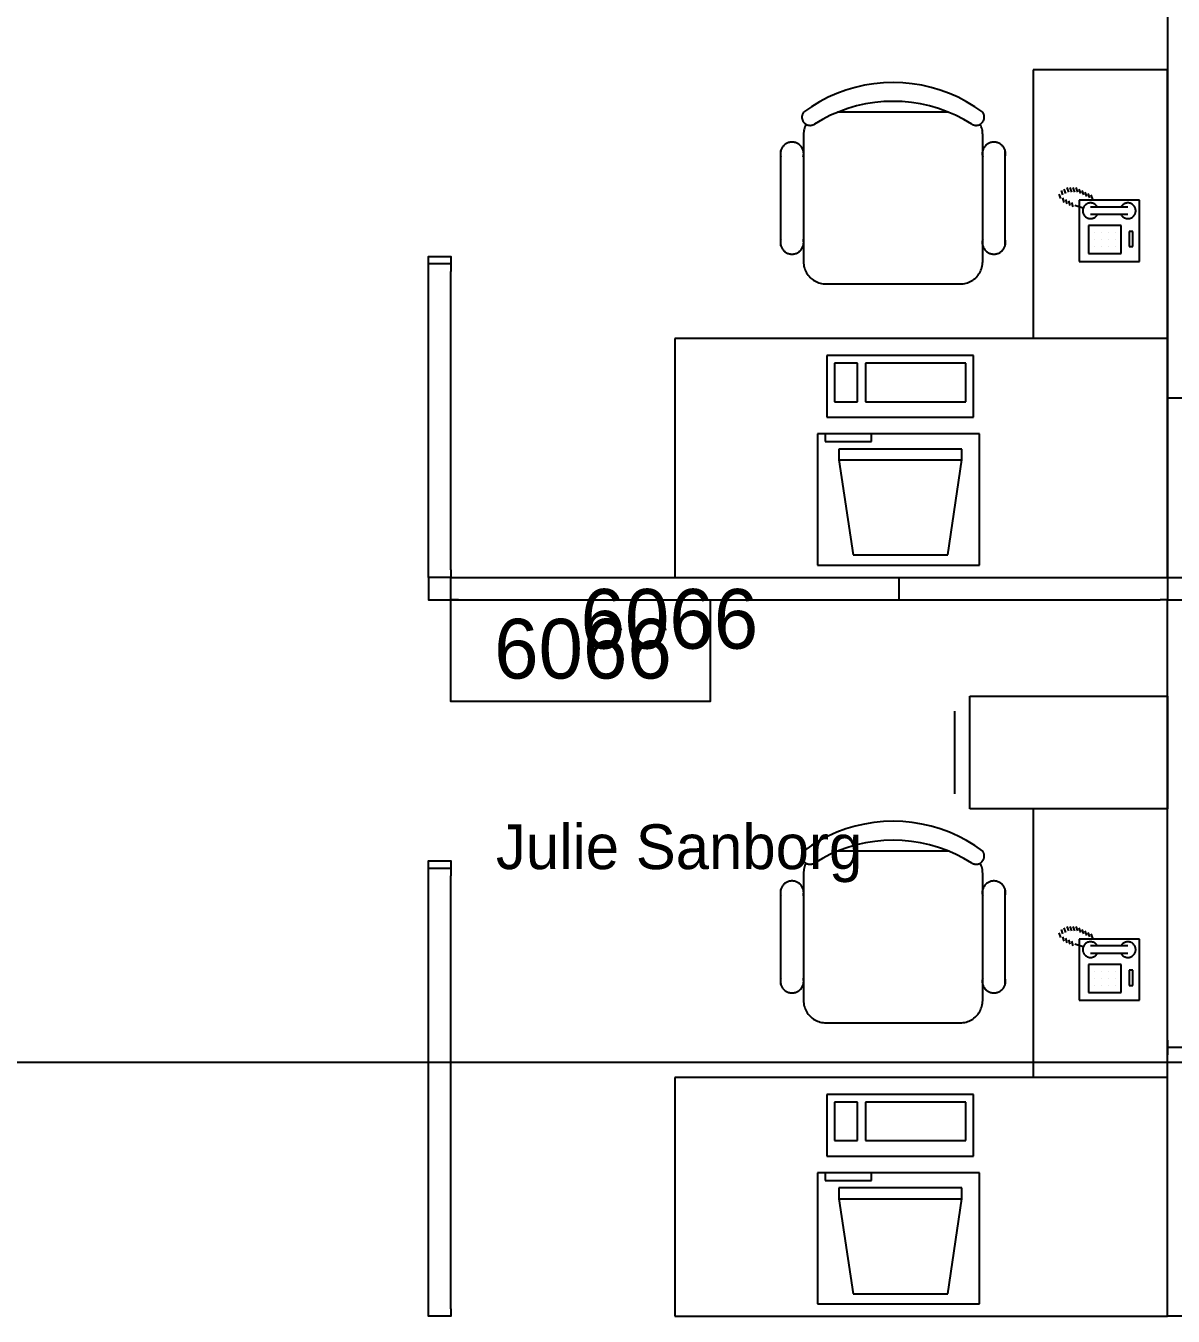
# Model space of a CAD drawing. Header units: millimetres. Extents: x 18694 to 89916, y 18694 to 89916.
# Drawn here: x 50039 to 53943, y 80061 to 84452 of the extents above; entities that cross this region are included whole.
import ezdxf

# ---------------------------------------------------------------- set-up
doc = ezdxf.new("R2010")
doc.units = ezdxf.units.MM
doc.layers.get('0').update_dxf_attribs({"linetype": 'CONTINUOUS'})
for name, color, linetype in [('EMPLOYEE', 7, 'CONTINUOUS'), ('GRIDLN', 7, 'CONTINUOUS'), ('PANELS_201', 7, 'CONTINUOUS'), ('RMNUM', 7, 'CONTINUOUS')]:
    doc.layers.add(name, color=color, linetype=linetype)

msp = doc.modelspace()

# ---------------------------------------------------------------- linework, layer by layer
for p, q in [((53924.2, 84302.566453), (53467, 84302.566453)), ((53467, 84302.566453), (53467, 83388.166453)), ((53924.2, 82575.366453), (53924.2, 84302.566453)), ((53179.315014, 84158.147148), (52801.357186, 84158.147148)), ((52685.5361, 84081.947148), (52685.5361, 83650.147148)), ((53295.1361, 83650.147148), (53295.1361, 84081.947148)), ((52608.269663, 83704.122148), (52608.269663, 84027.972148)), ((53371.3361, 83704.122148), (53371.3361, 84027.972148)), ((53567.80161, 83876.659457), (53562.72161, 83891.899457)), ((53577.96161, 83881.739457), (53572.88161, 83896.979457)), ((53588.12161, 83886.819457), (53583.04161, 83902.059457)), ((53598.28161, 83886.819457), (53593.20161, 83902.059457)), ((53608.44161, 83886.819457), (53603.36161, 83902.059457)), ((53618.60161, 83886.819457), (53613.52161, 83902.059457)), ((53628.76161, 83881.739457), (53623.68161, 83896.979457)), ((53638.92161, 83876.659457), (53633.84161, 83891.899457)), ((53649.08161, 83871.579457), (53644.00161, 83886.819457)), ((53659.24161, 83866.499457), (53654.16161, 83881.739457)), ((53560.567564, 83864.705141), (53555.487564, 83879.945141)), ((53572.88161, 83851.259457), (53567.80161, 83866.499457)), ((53583.04161, 83846.179457), (53577.96161, 83861.419457)), ((53593.20161, 83841.099457), (53588.12161, 83856.339457)), ((53603.36161, 83836.019457), (53598.28161, 83851.259457)), ((53637.343726, 83831.934185), (53608.44161, 83841.099457)), ((53623.092121, 83858.949419), (53623.092121, 83650.535247)), ((53828.935579, 83858.949419), (53623.092121, 83858.949419)), ((53669.40161, 83861.419457), (53664.32161, 83876.659457)), ((53828.935579, 83650.535247), (53828.935579, 83858.949419)), ((53789.194706, 83835.632541), (53662.194706, 83835.632541)), ((53789.194706, 83810.232541), (53662.194706, 83810.232541)), ((53654.933344, 83772.713451), (53654.933344, 83677.463451)), ((53766.058344, 83772.713451), (53654.933344, 83772.713451)), ((53766.058344, 83677.463451), (53766.058344, 83772.713451)), ((53793.839594, 83752.869701), (53793.839594, 83701.275951)), ((53805.745844, 83752.869701), (53793.839594, 83752.869701)), ((53805.745844, 83701.275951), (53805.745844, 83752.869701)), ((53674.777094, 83748.900951), (53674.777094, 83748.900951)), ((53674.777094, 83725.088451), (53674.777094, 83725.088451)), ((53698.589594, 83748.900951), (53698.589594, 83748.900951)), ((53698.589594, 83725.088451), (53698.589594, 83725.088451)), ((53722.402094, 83748.900951), (53722.402094, 83748.900951)), ((53722.402094, 83725.088451), (53722.402094, 83725.088451)), ((53746.214594, 83748.900951), (53746.214594, 83748.900951)), ((53746.214594, 83725.088451), (53746.214594, 83725.088451)), ((53654.933344, 83677.463451), (53766.058344, 83677.463451)), ((53674.777094, 83701.275951), (53674.777094, 83701.275951)), ((53698.589594, 83701.275951), (53698.589594, 83701.275951)), ((53722.402094, 83701.275951), (53722.402094, 83701.275951)), ((53746.214594, 83701.275951), (53746.214594, 83701.275951)), ((53793.839594, 83701.275951), (53805.745844, 83701.275951)), ((53623.092121, 83650.535247), (53828.935579, 83650.535247)), ((52761.7361, 83573.947148), (53218.9361, 83573.947148)), ((53924.2, 83388.166453), (52247.8, 83388.166453)), ((52247.8, 83388.166453), (52247.8, 82575.366453)), ((53263.536237, 83330.436858), (52764.602083, 83330.436858)), ((52764.602083, 83330.436858), (52764.602083, 83120.359319)), ((53263.536237, 83120.359319), (53263.536237, 83330.436858)), ((52869.640852, 83304.177165), (52790.861775, 83304.177165)), ((52790.861775, 83304.177165), (52790.861775, 83172.878704)), ((52869.640852, 83172.878704), (52869.640852, 83304.177165)), ((53237.276544, 83304.177165), (52895.900544, 83304.177165)), ((52895.900544, 83304.177165), (52895.900544, 83172.878704)), ((53237.276544, 83172.878704), (53237.276544, 83304.177165)), ((52790.861775, 83172.878704), (52869.640852, 83172.878704)), ((52895.900544, 83172.878704), (53237.276544, 83172.878704)), ((52764.602083, 83120.359319), (53263.536237, 83120.359319)), ((53284.051621, 83063.736858), (52732.598083, 83063.736858)), ((52732.598083, 83063.736858), (52732.598083, 82617.322088)), ((52758.857775, 83063.736858), (52758.857775, 83037.477165)), ((52916.415929, 83037.477165), (52916.415929, 83063.736858)), ((53284.051621, 82617.322088), (53284.051621, 83063.736858)), ((52758.857775, 83037.477165), (52916.415929, 83037.477165)), ((52805.124852, 83011.967567), (52805.124852, 82974.836858)), ((53224.224852, 83011.967567), (52805.124852, 83011.967567)), ((53224.224852, 82974.836858), (53224.224852, 83011.967567)), ((52805.124852, 82974.836858), (53224.224852, 82974.836858)), ((52805.124852, 82974.836858), (52853.900314, 82651.467687)), ((53176.857345, 82651.467687), (53224.224852, 82974.836858)), ((52732.598083, 82617.322088), (53284.051621, 82617.322088)), ((52853.900314, 82651.467687), (53176.857345, 82651.467687)), ((52247.8, 82575.366453), (53924.2, 82575.366453)), ((53251.1, 82170.553953), (53924.2, 82170.553953)), ((53251.1, 81787.966453), (53251.1, 82170.553953)), ((53924.2, 82170.553953), (53924.2, 81787.966453)), ((53200.3, 81838.766453), (53200.3, 82119.753953)), ((53924.2, 81787.966453), (53251.1, 81787.966453)), ((53924.2, 81787.966453), (53467, 81787.966453)), ((53467, 81787.966453), (53467, 80873.566453)), ((53924.2, 80060.766453), (53924.2, 81787.966453)), ((53179.315014, 81643.547148), (52801.357186, 81643.547148)), ((52685.5361, 81567.347148), (52685.5361, 81135.547148)), ((53295.1361, 81135.547148), (53295.1361, 81567.347148)), ((52608.269663, 81189.522148), (52608.269663, 81513.372148)), ((53371.3361, 81189.522148), (53371.3361, 81513.372148)), ((53577.96161, 81367.139457), (53572.88161, 81382.379457)), ((53588.12161, 81372.219457), (53583.04161, 81387.459457)), ((53598.28161, 81372.219457), (53593.20161, 81387.459457)), ((53608.44161, 81372.219457), (53603.36161, 81387.459457)), ((53618.60161, 81372.219457), (53613.52161, 81387.459457)), ((53628.76161, 81367.139457), (53623.68161, 81382.379457)), ((53560.567564, 81350.105141), (53555.487564, 81365.345141)), ((53567.80161, 81362.059457), (53562.72161, 81377.299457)), ((53572.88161, 81336.659457), (53567.80161, 81351.899457)), ((53583.04161, 81331.579457), (53577.96161, 81346.819457)), ((53593.20161, 81326.499457), (53588.12161, 81341.739457)), ((53603.36161, 81321.419457), (53598.28161, 81336.659457)), ((53623.092121, 81344.349419), (53623.092121, 81135.935247)), ((53828.935579, 81344.349419), (53623.092121, 81344.349419)), ((53638.92161, 81362.059457), (53633.84161, 81377.299457)), ((53649.08161, 81356.979457), (53644.00161, 81372.219457)), ((53659.24161, 81351.899457), (53654.16161, 81367.139457)), ((53669.40161, 81346.819457), (53664.32161, 81362.059457)), ((53828.935579, 81135.935247), (53828.935579, 81344.349419)), ((53637.343726, 81317.334185), (53608.44161, 81326.499457)), ((53789.194706, 81321.032541), (53662.194706, 81321.032541)), ((53789.194706, 81295.632541), (53662.194706, 81295.632541)), ((53654.933344, 81258.113451), (53654.933344, 81162.863451)), ((53766.058344, 81258.113451), (53654.933344, 81258.113451)), ((53766.058344, 81162.863451), (53766.058344, 81258.113451)), ((53674.777094, 81234.300951), (53674.777094, 81234.300951)), ((53674.777094, 81210.488451), (53674.777094, 81210.488451)), ((53698.589594, 81234.300951), (53698.589594, 81234.300951)), ((53698.589594, 81210.488451), (53698.589594, 81210.488451)), ((53722.402094, 81234.300951), (53722.402094, 81234.300951)), ((53722.402094, 81210.488451), (53722.402094, 81210.488451)), ((53746.214594, 81234.300951), (53746.214594, 81234.300951)), ((53746.214594, 81210.488451), (53746.214594, 81210.488451)), ((53793.839594, 81238.269701), (53793.839594, 81186.675951)), ((53805.745844, 81238.269701), (53793.839594, 81238.269701)), ((53805.745844, 81186.675951), (53805.745844, 81238.269701)), ((53654.933344, 81162.863451), (53766.058344, 81162.863451)), ((53674.777094, 81186.675951), (53674.777094, 81186.675951)), ((53698.589594, 81186.675951), (53698.589594, 81186.675951)), ((53722.402094, 81186.675951), (53722.402094, 81186.675951)), ((53746.214594, 81186.675951), (53746.214594, 81186.675951)), ((53793.839594, 81186.675951), (53805.745844, 81186.675951)), ((53623.092121, 81135.935247), (53828.935579, 81135.935247)), ((52761.7361, 81059.347148), (53218.9361, 81059.347148)), ((53924.2, 80873.566453), (52247.8, 80873.566453)), ((52247.8, 80873.566453), (52247.8, 80060.766453)), ((53263.536237, 80815.836858), (52764.602083, 80815.836858)), ((52764.602083, 80815.836858), (52764.602083, 80605.759319)), ((53263.536237, 80605.759319), (53263.536237, 80815.836858)), ((52869.640852, 80789.577165), (52790.861775, 80789.577165)), ((52790.861775, 80789.577165), (52790.861775, 80658.278704)), ((52869.640852, 80658.278704), (52869.640852, 80789.577165)), ((53237.276544, 80789.577165), (52895.900544, 80789.577165)), ((52895.900544, 80789.577165), (52895.900544, 80658.278704)), ((53237.276544, 80658.278704), (53237.276544, 80789.577165)), ((52790.861775, 80658.278704), (52869.640852, 80658.278704)), ((52895.900544, 80658.278704), (53237.276544, 80658.278704)), ((52764.602083, 80605.759319), (53263.536237, 80605.759319)), ((53284.051621, 80549.136858), (52732.598083, 80549.136858)), ((52732.598083, 80549.136858), (52732.598083, 80102.722088)), ((52758.857775, 80549.136858), (52758.857775, 80522.877165)), ((52916.415929, 80522.877165), (52916.415929, 80549.136858)), ((53284.051621, 80102.722088), (53284.051621, 80549.136858)), ((52758.857775, 80522.877165), (52916.415929, 80522.877165)), ((52805.124852, 80497.367567), (52805.124852, 80460.236858)), ((53224.224852, 80497.367567), (52805.124852, 80497.367567)), ((52805.124852, 80460.236858), (53224.224852, 80460.236858)), ((52805.124852, 80460.236858), (52853.900314, 80136.867687)), ((53176.857345, 80136.867687), (53224.224852, 80460.236858)), ((53224.224852, 80460.236858), (53224.224852, 80497.367567)), ((52853.900314, 80136.867687), (53176.857345, 80136.867687)), ((52247.8, 80060.766453), (53924.2, 80060.766453)), ((52732.598083, 80102.722088), (53284.051621, 80102.722088))]:
    msp.add_line(p, q)
for points in [[(53295.1361, 84158.147148), (53268.371399, 84176.90638), (53240.455769, 84193.905662), (53211.504766, 84209.074625), (53181.638234, 84222.350478), (53150.979805, 84233.678264), (53119.65639, 84243.011092), (53087.797653, 84250.31033), (53055.535473, 84255.545761), (53023.0034, 84258.695713), (52990.3361, 84259.747148), (52957.6688, 84258.695713), (52925.136727, 84255.545761), (52892.874547, 84250.31033), (52861.01581, 84243.011092), (52829.692395, 84233.678264), (52799.033966, 84222.350478), (52769.167434, 84209.074625), (52740.216431, 84193.905662), (52712.300801, 84176.90638), (52685.5361, 84158.147148)], [(53257.817347, 84117.555378), (53230.828586, 84133.531051), (53202.889289, 84147.779247), (53174.109887, 84160.243651), (53144.604128, 84170.874999), (53114.488632, 84179.63127), (53083.88243, 84186.477855), (53052.90649, 84191.387695), (53021.683244, 84194.341383), (52990.3361, 84195.327244), (52958.988956, 84194.341383), (52927.76571, 84191.387695), (52896.78977, 84186.477855), (52866.183568, 84179.63127), (52836.068072, 84170.874999), (52806.562313, 84160.243651), (52777.782911, 84147.779247), (52749.843614, 84133.531051), (52722.854853, 84117.555378)], [(52685.5361, 84158.147148), (52684.510865, 84156.674472), (52683.582564, 84155.138848), (52682.755049, 84153.546648), (52682.031751, 84151.904478), (52681.415672, 84150.21915), (52680.909369, 84148.497656), (52680.51494, 84146.74714), (52680.234024, 84144.974862), (52680.067785, 84143.188175), (52680.016913, 84141.394494), (52680.081619, 84139.601257), (52680.261635, 84137.815907), (52680.556213, 84136.045848), (52680.964132, 84134.298426), (52681.483699, 84132.580889), (52682.112759, 84130.900363), (52682.848702, 84129.263821), (52683.688475, 84127.678052), (52684.628593, 84126.149634), (52685.665157, 84124.684909), (52686.793865, 84123.289954), (52688.010036, 84121.970556), (52689.308623, 84120.732188), (52690.68424, 84119.579989), (52692.131178, 84118.518739), (52693.643435, 84117.55284), (52695.214738, 84116.6863), (52696.838566, 84115.922714), (52698.508184, 84115.265249), (52700.216664, 84114.716634), (52701.956919, 84114.279145), (52703.721728, 84113.954596), (52705.50377, 84113.744334), (52707.295651, 84113.649231), (52709.089938, 84113.669683), (52710.879186, 84113.805603), (52712.655972, 84114.056428), (52714.412925, 84114.421118), (52716.142756, 84114.89816), (52717.838288, 84115.485573), (52719.492486, 84116.180923), (52721.098488, 84116.981322), (52722.649631, 84117.883452)], [(53258.022569, 84117.883452), (53259.573712, 84116.981322), (53261.179714, 84116.180923), (53262.833913, 84115.485573), (53264.529444, 84114.89816), (53266.259275, 84114.421118), (53268.016228, 84114.056428), (53269.793014, 84113.805603), (53271.582262, 84113.669683), (53273.376549, 84113.649231), (53275.16843, 84113.744334), (53276.950472, 84113.954596), (53278.715281, 84114.279145), (53280.455536, 84114.716634), (53282.164016, 84115.265249), (53283.833634, 84115.922714), (53285.457462, 84116.6863), (53287.028765, 84117.55284), (53288.541022, 84118.518739), (53289.98796, 84119.579989), (53291.363577, 84120.732188), (53292.662164, 84121.970556), (53293.878335, 84123.289954), (53295.007043, 84124.684909), (53296.043607, 84126.149634), (53296.983725, 84127.678052), (53297.823498, 84129.263821), (53298.559441, 84130.900363), (53299.188501, 84132.580889), (53299.708068, 84134.298426), (53300.115987, 84136.045848), (53300.410565, 84137.815907), (53300.590581, 84139.601257), (53300.655287, 84141.394494), (53300.604415, 84143.188175), (53300.438176, 84144.974862), (53300.15726, 84146.74714), (53299.762831, 84148.497656), (53299.256528, 84150.21915), (53298.640449, 84151.904478), (53297.917151, 84153.546648), (53297.089636, 84155.138848), (53296.161335, 84156.674472), (53295.1361, 84158.147148)], [(52694.197803, 84117.231967), (52692.197909, 84113.106096), (52690.449781, 84108.867413), (52688.959746, 84104.531265), (52687.733201, 84100.11335), (52686.774585, 84095.629664), (52686.087369, 84091.09644), (52685.674042, 84086.53009), (52685.5361, 84081.947148)], [(53295.1361, 84081.947148), (53294.998158, 84086.53009), (53294.584831, 84091.09644), (53293.897615, 84095.629664), (53292.938999, 84100.11335), (53291.712454, 84104.531265), (53290.222419, 84108.867413), (53288.474291, 84113.106096), (53286.474397, 84117.231967)], [(52684.469663, 84005.747148), (52685.111641, 84008.248213), (52685.589622, 84010.785731), (52685.901583, 84013.34896), (52686.046204, 84015.92705), (52686.022872, 84018.509087), (52685.831686, 84021.084142), (52685.473456, 84023.641315), (52684.949698, 84026.169781), (52684.262628, 84028.658836), (52683.415156, 84031.097945), (52682.410868, 84033.476783), (52681.254017, 84035.78528), (52679.949498, 84038.013663), (52678.502834, 84040.1525), (52676.920149, 84042.192738), (52675.208143, 84044.12574), (52673.374061, 84045.943323), (52671.425669, 84047.637793), (52669.371214, 84049.201978), (52667.219392, 84050.629257), (52664.979312, 84051.913587), (52662.660457, 84053.049532), (52660.272642, 84054.032284), (52657.825975, 84054.857682), (52655.330812, 84055.522233), (52652.797717, 84056.023123), (52650.237412, 84056.358233), (52647.660734, 84056.526143), (52645.078591, 84056.526143), (52642.501914, 84056.358233), (52639.941608, 84056.023123), (52637.408513, 84055.522233), (52634.913351, 84054.857682), (52632.466684, 84054.032284), (52630.078869, 84053.049532), (52627.760014, 84051.913587), (52625.519934, 84050.629257), (52623.368112, 84049.201978), (52621.313656, 84047.637793), (52619.365264, 84045.943323), (52617.531183, 84044.12574), (52615.819176, 84042.192738), (52614.236491, 84040.1525), (52612.789828, 84038.013663), (52611.485309, 84035.78528), (52610.328457, 84033.476783), (52609.32417, 84031.097945), (52608.476698, 84028.658836), (52607.789628, 84026.169781), (52607.265869, 84023.641315), (52606.907639, 84021.084142), (52606.716453, 84018.509087), (52606.693122, 84015.92705), (52606.837742, 84013.34896), (52607.149704, 84010.785731), (52607.627685, 84008.248213), (52608.269663, 84005.747148)], [(53371.3361, 84005.747148), (53371.978078, 84008.248213), (53372.456059, 84010.785731), (53372.76802, 84013.34896), (53372.912641, 84015.92705), (53372.889309, 84018.509087), (53372.698124, 84021.084142), (53372.339893, 84023.641315), (53371.816135, 84026.169781), (53371.129065, 84028.658836), (53370.281593, 84031.097945), (53369.277305, 84033.476783), (53368.120454, 84035.78528), (53366.815935, 84038.013663), (53365.369271, 84040.1525), (53363.786586, 84042.192738), (53362.07458, 84044.12574), (53360.240499, 84045.943323), (53358.292106, 84047.637793), (53356.237651, 84049.201978), (53354.085829, 84050.629257), (53351.845749, 84051.913587), (53349.526894, 84053.049532), (53347.139079, 84054.032284), (53344.692412, 84054.857682), (53342.19725, 84055.522233), (53339.664155, 84056.023123), (53337.103849, 84056.358233), (53334.527171, 84056.526143), (53331.945029, 84056.526143), (53329.368351, 84056.358233), (53326.808046, 84056.023123), (53324.27495, 84055.522233), (53321.779788, 84054.857682), (53319.333121, 84054.032284), (53316.945306, 84053.049532), (53314.626451, 84051.913587), (53312.386371, 84050.629257), (53310.234549, 84049.201978), (53308.180094, 84047.637793), (53306.231701, 84045.943323), (53304.39762, 84044.12574), (53302.685614, 84042.192738), (53301.102929, 84040.1525), (53299.656265, 84038.013663), (53298.351746, 84035.78528), (53297.194895, 84033.476783), (53296.190607, 84031.097945), (53295.343135, 84028.658836), (53294.656065, 84026.169781), (53294.132307, 84023.641315), (53293.774076, 84021.084142), (53293.582891, 84018.509087), (53293.559559, 84015.92705), (53293.70418, 84013.34896), (53294.016141, 84010.785731), (53294.494122, 84008.248213), (53295.1361, 84005.747148)], [(53685.593508, 83835.632541), (53684.715032, 83837.132148), (53683.740586, 83838.571243), (53682.674321, 83839.943693), (53681.520782, 83841.24365), (53680.284885, 83842.465574), (53678.971896, 83843.604257), (53677.58741, 83844.654847), (53676.137328, 83845.612868), (53674.62783, 83846.474235), (53673.065347, 83847.23528), (53671.456539, 83847.892757), (53669.808262, 83848.443866), (53668.127539, 83848.886258), (53666.421533, 83849.218048), (53664.697515, 83849.437822), (53662.96283, 83849.544642), (53661.224873, 83849.538055), (53659.491048, 83849.418088), (53657.768745, 83849.185252), (53656.065304, 83848.84054), (53654.387983, 83848.38542), (53652.74393, 83847.821832), (53651.140152, 83847.152178), (53649.583483, 83846.379311), (53648.080558, 83845.506526), (53646.63778, 83844.537541), (53645.261298, 83843.476486), (53643.956978, 83842.327882), (53642.730379, 83841.096625), (53641.586727, 83839.787961), (53640.530897, 83838.407468), (53639.567388, 83836.961027), (53638.700305, 83835.454804), (53637.933344, 83833.895218), (53637.269773, 83832.288913), (53636.712421, 83830.642736), (53636.263662, 83828.963702), (53635.925408, 83827.258966), (53635.699102, 83825.535793), (53635.585707, 83823.801526), (53635.585707, 83822.063556), (53635.699102, 83820.329289), (53635.925408, 83818.606116), (53636.263662, 83816.90138), (53636.712421, 83815.222346), (53637.269773, 83813.576169), (53637.933344, 83811.969865), (53638.700305, 83810.410278), (53639.567388, 83808.904055), (53640.530897, 83807.457615), (53641.586727, 83806.077121), (53642.730379, 83804.768458), (53643.956978, 83803.5372), (53645.261298, 83802.388597), (53646.63778, 83801.327542), (53648.080558, 83800.358557), (53649.583483, 83799.485771), (53651.140152, 83798.712905), (53652.74393, 83798.043251), (53654.387983, 83797.479663), (53656.065304, 83797.024543), (53657.768745, 83796.67983), (53659.491048, 83796.446995), (53661.224873, 83796.327027), (53662.96283, 83796.32044), (53664.697515, 83796.427261), (53666.421533, 83796.647034), (53668.127539, 83796.978824), (53669.808262, 83797.421216), (53671.456539, 83797.972325), (53673.065347, 83798.629803), (53674.62783, 83799.390847), (53676.137328, 83800.252215), (53677.58741, 83801.210235), (53678.971896, 83802.260825), (53680.284885, 83803.399509), (53681.520782, 83804.621432), (53682.674321, 83805.921389), (53683.740586, 83807.293839), (53684.715032, 83808.732934), (53685.593508, 83810.232541)], [(53765.795903, 83810.232541), (53766.674379, 83808.732934), (53767.648825, 83807.293839), (53768.71509, 83805.921389), (53769.868629, 83804.621432), (53771.104527, 83803.399509), (53772.417516, 83802.260825), (53773.802001, 83801.210235), (53775.252083, 83800.252215), (53776.761581, 83799.390847), (53778.324064, 83798.629803), (53779.932872, 83797.972325), (53781.58115, 83797.421216), (53783.261872, 83796.978824), (53784.967878, 83796.647034), (53786.691897, 83796.427261), (53788.426581, 83796.32044), (53790.164538, 83796.327027), (53791.898363, 83796.446995), (53793.620666, 83796.67983), (53795.324108, 83797.024543), (53797.001429, 83797.479663), (53798.645481, 83798.043251), (53800.249259, 83798.712905), (53801.805928, 83799.485771), (53803.308853, 83800.358557), (53804.751631, 83801.327542), (53806.128113, 83802.388597), (53807.432433, 83803.5372), (53808.659032, 83804.768458), (53809.802684, 83806.077121), (53810.858514, 83807.457615), (53811.822024, 83808.904055), (53812.689106, 83810.410278), (53813.456067, 83811.969865), (53814.119638, 83813.576169), (53814.67699, 83815.222346), (53815.12575, 83816.90138), (53815.464003, 83818.606116), (53815.69031, 83820.329289), (53815.803704, 83822.063556), (53815.803704, 83823.801526), (53815.69031, 83825.535793), (53815.464003, 83827.258966), (53815.12575, 83828.963702), (53814.67699, 83830.642736), (53814.119638, 83832.288913), (53813.456067, 83833.895218), (53812.689106, 83835.454804), (53811.822024, 83836.961027), (53810.858514, 83838.407468), (53809.802684, 83839.787961), (53808.659032, 83841.096625), (53807.432433, 83842.327882), (53806.128113, 83843.476486), (53804.751631, 83844.537541), (53803.308853, 83845.506526), (53801.805928, 83846.379311), (53800.249259, 83847.152178), (53798.645481, 83847.821832), (53797.001429, 83848.38542), (53795.324108, 83848.84054), (53793.620666, 83849.185252), (53791.898363, 83849.418088), (53790.164538, 83849.538055), (53788.426581, 83849.544642), (53786.691897, 83849.437822), (53784.967878, 83849.218048), (53783.261872, 83848.886258), (53781.58115, 83848.443866), (53779.932872, 83847.892757), (53778.324064, 83847.23528), (53776.761581, 83846.474235), (53775.252083, 83845.612868), (53773.802001, 83844.654847), (53772.417516, 83843.604257), (53771.104527, 83842.465574), (53769.868629, 83841.24365), (53768.71509, 83839.943693), (53767.648825, 83838.571243), (53766.674379, 83837.132148), (53765.795903, 83835.632541)], [(52608.269663, 83726.347148), (52607.627685, 83723.846083), (52607.149704, 83721.308566), (52606.837742, 83718.745337), (52606.693122, 83716.167247), (52606.716453, 83713.58521), (52606.907639, 83711.010154), (52607.265869, 83708.452982), (52607.789628, 83705.924516), (52608.476698, 83703.43546), (52609.32417, 83700.996351), (52610.328457, 83698.617514), (52611.485309, 83696.309017), (52612.789828, 83694.080634), (52614.236491, 83691.941796), (52615.819176, 83689.901559), (52617.531183, 83687.968557), (52619.365264, 83686.150974), (52621.313656, 83684.456504), (52623.368112, 83682.892318), (52625.519934, 83681.46504), (52627.760014, 83680.18071), (52630.078869, 83679.044765), (52632.466684, 83678.062013), (52634.913351, 83677.236615), (52637.408513, 83676.572064), (52639.941608, 83676.071173), (52642.501914, 83675.736064), (52645.078591, 83675.568154), (52647.660734, 83675.568154), (52650.237412, 83675.736064), (52652.797717, 83676.071173), (52655.330812, 83676.572064), (52657.825975, 83677.236615), (52660.272642, 83678.062013), (52662.660457, 83679.044765), (52664.979312, 83680.18071), (52667.219392, 83681.46504), (52669.371214, 83682.892318), (52671.425669, 83684.456504), (52673.374061, 83686.150974), (52675.208143, 83687.968557), (52676.920149, 83689.901559), (52678.502834, 83691.941796), (52679.949498, 83694.080634), (52681.254017, 83696.309017), (52682.410868, 83698.617514), (52683.415156, 83700.996351), (52684.262628, 83703.43546), (52684.949698, 83705.924516), (52685.473456, 83708.452982), (52685.831686, 83711.010154), (52686.022872, 83713.58521), (52686.046204, 83716.167247), (52685.901583, 83718.745337), (52685.589622, 83721.308566), (52685.111641, 83723.846083), (52684.469663, 83726.347148)], [(53295.1361, 83726.347148), (53294.494122, 83723.846083), (53294.016141, 83721.308566), (53293.70418, 83718.745337), (53293.559559, 83716.167247), (53293.582891, 83713.58521), (53293.774076, 83711.010154), (53294.132307, 83708.452982), (53294.656065, 83705.924516), (53295.343135, 83703.43546), (53296.190607, 83700.996351), (53297.194895, 83698.617514), (53298.351746, 83696.309017), (53299.656265, 83694.080634), (53301.102929, 83691.941796), (53302.685614, 83689.901559), (53304.39762, 83687.968557), (53306.231701, 83686.150974), (53308.180094, 83684.456504), (53310.234549, 83682.892318), (53312.386371, 83681.46504), (53314.626451, 83680.18071), (53316.945306, 83679.044765), (53319.333121, 83678.062013), (53321.779788, 83677.236615), (53324.27495, 83676.572064), (53326.808046, 83676.071173), (53329.368351, 83675.736064), (53331.945029, 83675.568154), (53334.527171, 83675.568154), (53337.103849, 83675.736064), (53339.664155, 83676.071173), (53342.19725, 83676.572064), (53344.692412, 83677.236615), (53347.139079, 83678.062013), (53349.526894, 83679.044765), (53351.845749, 83680.18071), (53354.085829, 83681.46504), (53356.237651, 83682.892318), (53358.292106, 83684.456504), (53360.240499, 83686.150974), (53362.07458, 83687.968557), (53363.786586, 83689.901559), (53365.369271, 83691.941796), (53366.815935, 83694.080634), (53368.120454, 83696.309017), (53369.277305, 83698.617514), (53370.281593, 83700.996351), (53371.129065, 83703.43546), (53371.816135, 83705.924516), (53372.339893, 83708.452982), (53372.698124, 83711.010154), (53372.889309, 83713.58521), (53372.912641, 83716.167247), (53372.76802, 83718.745337), (53372.456059, 83721.308566), (53371.978078, 83723.846083), (53371.3361, 83726.347148)], [(52685.5361, 83650.147148), (52685.69925, 83645.16343), (52686.188002, 83640.201053), (52687.000262, 83635.281266), (52688.132552, 83630.425137), (52689.580024, 83625.653461), (52691.33648, 83620.986671), (52693.394397, 83616.44475), (52695.744964, 83612.047148), (52698.378116, 83607.812697), (52701.282575, 83603.759527), (52704.445907, 83599.904997), (52707.854563, 83596.265612), (52711.493949, 83592.856955), (52715.348479, 83589.693624), (52719.401648, 83586.789164), (52723.6361, 83584.156013), (52728.033702, 83581.805445), (52732.575622, 83579.747528), (52737.242413, 83577.991073), (52742.014089, 83576.5436), (52746.870217, 83575.41131), (52751.790004, 83574.59905), (52756.752382, 83574.110298), (52761.7361, 83573.947148)], [(53218.9361, 83573.947148), (53223.919818, 83574.110298), (53228.882196, 83574.59905), (53233.801983, 83575.41131), (53238.658111, 83576.5436), (53243.429787, 83577.991073), (53248.096578, 83579.747528), (53252.638498, 83581.805445), (53257.0361, 83584.156013), (53261.270552, 83586.789164), (53265.323721, 83589.693624), (53269.178251, 83592.856955), (53272.817637, 83596.265612), (53276.226293, 83599.904997), (53279.389625, 83603.759527), (53282.294084, 83607.812697), (53284.927236, 83612.047148), (53287.277803, 83616.44475), (53289.33572, 83620.986671), (53291.092176, 83625.653461), (53292.539648, 83630.425137), (53293.671938, 83635.281266), (53294.484198, 83640.201053), (53294.97295, 83645.16343), (53295.1361, 83650.147148)], [(53295.1361, 81643.547148), (53268.371399, 81662.30638), (53240.455769, 81679.305662), (53211.504766, 81694.474625), (53181.638234, 81707.750478), (53150.979805, 81719.078264), (53119.65639, 81728.411092), (53087.797653, 81735.71033), (53055.535473, 81740.945761), (53023.0034, 81744.095713), (52990.3361, 81745.147148), (52957.6688, 81744.095713), (52925.136727, 81740.945761), (52892.874547, 81735.71033), (52861.01581, 81728.411092), (52829.692395, 81719.078264), (52799.033966, 81707.750478), (52769.167434, 81694.474625), (52740.216431, 81679.305662), (52712.300801, 81662.30638), (52685.5361, 81643.547148)], [(52685.5361, 81643.547148), (52684.510865, 81642.074472), (52683.582564, 81640.538848), (52682.755049, 81638.946648), (52682.031751, 81637.304478), (52681.415672, 81635.61915), (52680.909369, 81633.897656), (52680.51494, 81632.14714), (52680.234024, 81630.374862), (52680.067785, 81628.588175), (52680.016913, 81626.794494), (52680.081619, 81625.001257), (52680.261635, 81623.215907), (52680.556213, 81621.445848), (52680.964132, 81619.698426), (52681.483699, 81617.980889), (52682.112759, 81616.300363), (52682.848702, 81614.663821), (52683.688475, 81613.078052), (52684.628593, 81611.549634), (52685.665157, 81610.084909), (52686.793865, 81608.689954), (52688.010036, 81607.370556), (52689.308623, 81606.132188), (52690.68424, 81604.979989), (52692.131178, 81603.918739), (52693.643435, 81602.95284), (52695.214738, 81602.0863), (52696.838566, 81601.322714), (52698.508184, 81600.665249), (52700.216664, 81600.116634), (52701.956919, 81599.679145), (52703.721728, 81599.354596), (52705.50377, 81599.144334), (52707.295651, 81599.049231), (52709.089938, 81599.069683), (52710.879186, 81599.205603), (52712.655972, 81599.456428), (52714.412925, 81599.821118), (52716.142756, 81600.29816), (52717.838288, 81600.885573), (52719.492486, 81601.580923), (52721.098488, 81602.381322), (52722.649631, 81603.283452)], [(53257.817347, 81602.955378), (53230.828586, 81618.931051), (53202.889289, 81633.179247), (53174.109887, 81645.643651), (53144.604128, 81656.274999), (53114.488632, 81665.03127), (53083.88243, 81671.877855), (53052.90649, 81676.787695), (53021.683244, 81679.741383), (52990.3361, 81680.727244), (52958.988956, 81679.741383), (52927.76571, 81676.787695), (52896.78977, 81671.877855), (52866.183568, 81665.03127), (52836.068072, 81656.274999), (52806.562313, 81645.643651), (52777.782911, 81633.179247), (52749.843614, 81618.931051), (52722.854853, 81602.955378)], [(53258.022569, 81603.283452), (53259.573712, 81602.381322), (53261.179714, 81601.580923), (53262.833913, 81600.885573), (53264.529444, 81600.29816), (53266.259275, 81599.821118), (53268.016228, 81599.456428), (53269.793014, 81599.205603), (53271.582262, 81599.069683), (53273.376549, 81599.049231), (53275.16843, 81599.144334), (53276.950472, 81599.354596), (53278.715281, 81599.679145), (53280.455536, 81600.116634), (53282.164016, 81600.665249), (53283.833634, 81601.322714), (53285.457462, 81602.0863), (53287.028765, 81602.95284), (53288.541022, 81603.918739), (53289.98796, 81604.979989), (53291.363577, 81606.132188), (53292.662164, 81607.370556), (53293.878335, 81608.689954), (53295.007043, 81610.084909), (53296.043607, 81611.549634), (53296.983725, 81613.078052), (53297.823498, 81614.663821), (53298.559441, 81616.300363), (53299.188501, 81617.980889), (53299.708068, 81619.698426), (53300.115987, 81621.445848), (53300.410565, 81623.215907), (53300.590581, 81625.001257), (53300.655287, 81626.794494), (53300.604415, 81628.588175), (53300.438176, 81630.374862), (53300.15726, 81632.14714), (53299.762831, 81633.897656), (53299.256528, 81635.61915), (53298.640449, 81637.304478), (53297.917151, 81638.946648), (53297.089636, 81640.538848), (53296.161335, 81642.074472), (53295.1361, 81643.547148)], [(52694.197803, 81602.631967), (52692.197909, 81598.506096), (52690.449781, 81594.267413), (52688.959746, 81589.931265), (52687.733201, 81585.51335), (52686.774585, 81581.029664), (52686.087369, 81576.49644), (52685.674042, 81571.93009), (52685.5361, 81567.347148)], [(53295.1361, 81567.347148), (53294.998158, 81571.93009), (53294.584831, 81576.49644), (53293.897615, 81581.029664), (53292.938999, 81585.51335), (53291.712454, 81589.931265), (53290.222419, 81594.267413), (53288.474291, 81598.506096), (53286.474397, 81602.631967)], [(52684.469663, 81491.147148), (52685.111641, 81493.648213), (52685.589622, 81496.185731), (52685.901583, 81498.74896), (52686.046204, 81501.32705), (52686.022872, 81503.909087), (52685.831686, 81506.484142), (52685.473456, 81509.041315), (52684.949698, 81511.569781), (52684.262628, 81514.058836), (52683.415156, 81516.497945), (52682.410868, 81518.876783), (52681.254017, 81521.18528), (52679.949498, 81523.413663), (52678.502834, 81525.5525), (52676.920149, 81527.592738), (52675.208143, 81529.52574), (52673.374061, 81531.343323), (52671.425669, 81533.037793), (52669.371214, 81534.601978), (52667.219392, 81536.029257), (52664.979312, 81537.313587), (52662.660457, 81538.449532), (52660.272642, 81539.432284), (52657.825975, 81540.257682), (52655.330812, 81540.922233), (52652.797717, 81541.423123), (52650.237412, 81541.758233), (52647.660734, 81541.926143), (52645.078591, 81541.926143), (52642.501914, 81541.758233), (52639.941608, 81541.423123), (52637.408513, 81540.922233), (52634.913351, 81540.257682), (52632.466684, 81539.432284), (52630.078869, 81538.449532), (52627.760014, 81537.313587), (52625.519934, 81536.029257), (52623.368112, 81534.601978), (52621.313656, 81533.037793), (52619.365264, 81531.343323), (52617.531183, 81529.52574), (52615.819176, 81527.592738), (52614.236491, 81525.5525), (52612.789828, 81523.413663), (52611.485309, 81521.18528), (52610.328457, 81518.876783), (52609.32417, 81516.497945), (52608.476698, 81514.058836), (52607.789628, 81511.569781), (52607.265869, 81509.041315), (52606.907639, 81506.484142), (52606.716453, 81503.909087), (52606.693122, 81501.32705), (52606.837742, 81498.74896), (52607.149704, 81496.185731), (52607.627685, 81493.648213), (52608.269663, 81491.147148)], [(53371.3361, 81491.147148), (53371.978078, 81493.648213), (53372.456059, 81496.185731), (53372.76802, 81498.74896), (53372.912641, 81501.32705), (53372.889309, 81503.909087), (53372.698124, 81506.484142), (53372.339893, 81509.041315), (53371.816135, 81511.569781), (53371.129065, 81514.058836), (53370.281593, 81516.497945), (53369.277305, 81518.876783), (53368.120454, 81521.18528), (53366.815935, 81523.413663), (53365.369271, 81525.5525), (53363.786586, 81527.592738), (53362.07458, 81529.52574), (53360.240499, 81531.343323), (53358.292106, 81533.037793), (53356.237651, 81534.601978), (53354.085829, 81536.029257), (53351.845749, 81537.313587), (53349.526894, 81538.449532), (53347.139079, 81539.432284), (53344.692412, 81540.257682), (53342.19725, 81540.922233), (53339.664155, 81541.423123), (53337.103849, 81541.758233), (53334.527171, 81541.926143), (53331.945029, 81541.926143), (53329.368351, 81541.758233), (53326.808046, 81541.423123), (53324.27495, 81540.922233), (53321.779788, 81540.257682), (53319.333121, 81539.432284), (53316.945306, 81538.449532), (53314.626451, 81537.313587), (53312.386371, 81536.029257), (53310.234549, 81534.601978), (53308.180094, 81533.037793), (53306.231701, 81531.343323), (53304.39762, 81529.52574), (53302.685614, 81527.592738), (53301.102929, 81525.5525), (53299.656265, 81523.413663), (53298.351746, 81521.18528), (53297.194895, 81518.876783), (53296.190607, 81516.497945), (53295.343135, 81514.058836), (53294.656065, 81511.569781), (53294.132307, 81509.041315), (53293.774076, 81506.484142), (53293.582891, 81503.909087), (53293.559559, 81501.32705), (53293.70418, 81498.74896), (53294.016141, 81496.185731), (53294.494122, 81493.648213), (53295.1361, 81491.147148)], [(53685.593508, 81321.032541), (53684.715032, 81322.532148), (53683.740586, 81323.971243), (53682.674321, 81325.343693), (53681.520782, 81326.64365), (53680.284885, 81327.865574), (53678.971896, 81329.004257), (53677.58741, 81330.054847), (53676.137328, 81331.012868), (53674.62783, 81331.874235), (53673.065347, 81332.63528), (53671.456539, 81333.292757), (53669.808262, 81333.843866), (53668.127539, 81334.286258), (53666.421533, 81334.618048), (53664.697515, 81334.837822), (53662.96283, 81334.944642), (53661.224873, 81334.938055), (53659.491048, 81334.818088), (53657.768745, 81334.585252), (53656.065304, 81334.24054), (53654.387983, 81333.78542), (53652.74393, 81333.221832), (53651.140152, 81332.552178), (53649.583483, 81331.779311), (53648.080558, 81330.906526), (53646.63778, 81329.937541), (53645.261298, 81328.876486), (53643.956978, 81327.727882), (53642.730379, 81326.496625), (53641.586727, 81325.187961), (53640.530897, 81323.807468), (53639.567388, 81322.361027), (53638.700305, 81320.854804), (53637.933344, 81319.295218), (53637.269773, 81317.688913), (53636.712421, 81316.042736), (53636.263662, 81314.363702), (53635.925408, 81312.658966), (53635.699102, 81310.935793), (53635.585707, 81309.201526), (53635.585707, 81307.463556), (53635.699102, 81305.729289), (53635.925408, 81304.006116), (53636.263662, 81302.30138), (53636.712421, 81300.622346), (53637.269773, 81298.976169), (53637.933344, 81297.369865), (53638.700305, 81295.810278), (53639.567388, 81294.304055), (53640.530897, 81292.857615), (53641.586727, 81291.477121), (53642.730379, 81290.168458), (53643.956978, 81288.9372), (53645.261298, 81287.788597), (53646.63778, 81286.727542), (53648.080558, 81285.758557), (53649.583483, 81284.885771), (53651.140152, 81284.112905), (53652.74393, 81283.443251), (53654.387983, 81282.879663), (53656.065304, 81282.424543), (53657.768745, 81282.07983), (53659.491048, 81281.846995), (53661.224873, 81281.727027), (53662.96283, 81281.72044), (53664.697515, 81281.827261), (53666.421533, 81282.047034), (53668.127539, 81282.378824), (53669.808262, 81282.821216), (53671.456539, 81283.372325), (53673.065347, 81284.029803), (53674.62783, 81284.790847), (53676.137328, 81285.652215), (53677.58741, 81286.610235), (53678.971896, 81287.660825), (53680.284885, 81288.799509), (53681.520782, 81290.021432), (53682.674321, 81291.321389), (53683.740586, 81292.693839), (53684.715032, 81294.132934), (53685.593508, 81295.632541)], [(53765.795903, 81295.632541), (53766.674379, 81294.132934), (53767.648825, 81292.693839), (53768.71509, 81291.321389), (53769.868629, 81290.021432), (53771.104527, 81288.799509), (53772.417516, 81287.660825), (53773.802001, 81286.610235), (53775.252083, 81285.652215), (53776.761581, 81284.790847), (53778.324064, 81284.029803), (53779.932872, 81283.372325), (53781.58115, 81282.821216), (53783.261872, 81282.378824), (53784.967878, 81282.047034), (53786.691897, 81281.827261), (53788.426581, 81281.72044), (53790.164538, 81281.727027), (53791.898363, 81281.846995), (53793.620666, 81282.07983), (53795.324108, 81282.424543), (53797.001429, 81282.879663), (53798.645481, 81283.443251), (53800.249259, 81284.112905), (53801.805928, 81284.885771), (53803.308853, 81285.758557), (53804.751631, 81286.727542), (53806.128113, 81287.788597), (53807.432433, 81288.9372), (53808.659032, 81290.168458), (53809.802684, 81291.477121), (53810.858514, 81292.857615), (53811.822024, 81294.304055), (53812.689106, 81295.810278), (53813.456067, 81297.369865), (53814.119638, 81298.976169), (53814.67699, 81300.622346), (53815.12575, 81302.30138), (53815.464003, 81304.006116), (53815.69031, 81305.729289), (53815.803704, 81307.463556), (53815.803704, 81309.201526), (53815.69031, 81310.935793), (53815.464003, 81312.658966), (53815.12575, 81314.363702), (53814.67699, 81316.042736), (53814.119638, 81317.688913), (53813.456067, 81319.295218), (53812.689106, 81320.854804), (53811.822024, 81322.361027), (53810.858514, 81323.807468), (53809.802684, 81325.187961), (53808.659032, 81326.496625), (53807.432433, 81327.727882), (53806.128113, 81328.876486), (53804.751631, 81329.937541), (53803.308853, 81330.906526), (53801.805928, 81331.779311), (53800.249259, 81332.552178), (53798.645481, 81333.221832), (53797.001429, 81333.78542), (53795.324108, 81334.24054), (53793.620666, 81334.585252), (53791.898363, 81334.818088), (53790.164538, 81334.938055), (53788.426581, 81334.944642), (53786.691897, 81334.837822), (53784.967878, 81334.618048), (53783.261872, 81334.286258), (53781.58115, 81333.843866), (53779.932872, 81333.292757), (53778.324064, 81332.63528), (53776.761581, 81331.874235), (53775.252083, 81331.012868), (53773.802001, 81330.054847), (53772.417516, 81329.004257), (53771.104527, 81327.865574), (53769.868629, 81326.64365), (53768.71509, 81325.343693), (53767.648825, 81323.971243), (53766.674379, 81322.532148), (53765.795903, 81321.032541)], [(52608.269663, 81211.747148), (52607.627685, 81209.246083), (52607.149704, 81206.708566), (52606.837742, 81204.145337), (52606.693122, 81201.567247), (52606.716453, 81198.98521), (52606.907639, 81196.410154), (52607.265869, 81193.852982), (52607.789628, 81191.324516), (52608.476698, 81188.83546), (52609.32417, 81186.396351), (52610.328457, 81184.017514), (52611.485309, 81181.709017), (52612.789828, 81179.480634), (52614.236491, 81177.341796), (52615.819176, 81175.301559), (52617.531183, 81173.368557), (52619.365264, 81171.550974), (52621.313656, 81169.856504), (52623.368112, 81168.292318), (52625.519934, 81166.86504), (52627.760014, 81165.58071), (52630.078869, 81164.444765), (52632.466684, 81163.462013), (52634.913351, 81162.636615), (52637.408513, 81161.972064), (52639.941608, 81161.471173), (52642.501914, 81161.136064), (52645.078591, 81160.968154), (52647.660734, 81160.968154), (52650.237412, 81161.136064), (52652.797717, 81161.471173), (52655.330812, 81161.972064), (52657.825975, 81162.636615), (52660.272642, 81163.462013), (52662.660457, 81164.444765), (52664.979312, 81165.58071), (52667.219392, 81166.86504), (52669.371214, 81168.292318), (52671.425669, 81169.856504), (52673.374061, 81171.550974), (52675.208143, 81173.368557), (52676.920149, 81175.301559), (52678.502834, 81177.341796), (52679.949498, 81179.480634), (52681.254017, 81181.709017), (52682.410868, 81184.017514), (52683.415156, 81186.396351), (52684.262628, 81188.83546), (52684.949698, 81191.324516), (52685.473456, 81193.852982), (52685.831686, 81196.410154), (52686.022872, 81198.98521), (52686.046204, 81201.567247), (52685.901583, 81204.145337), (52685.589622, 81206.708566), (52685.111641, 81209.246083), (52684.469663, 81211.747148)], [(53295.1361, 81211.747148), (53294.494122, 81209.246083), (53294.016141, 81206.708566), (53293.70418, 81204.145337), (53293.559559, 81201.567247), (53293.582891, 81198.98521), (53293.774076, 81196.410154), (53294.132307, 81193.852982), (53294.656065, 81191.324516), (53295.343135, 81188.83546), (53296.190607, 81186.396351), (53297.194895, 81184.017514), (53298.351746, 81181.709017), (53299.656265, 81179.480634), (53301.102929, 81177.341796), (53302.685614, 81175.301559), (53304.39762, 81173.368557), (53306.231701, 81171.550974), (53308.180094, 81169.856504), (53310.234549, 81168.292318), (53312.386371, 81166.86504), (53314.626451, 81165.58071), (53316.945306, 81164.444765), (53319.333121, 81163.462013), (53321.779788, 81162.636615), (53324.27495, 81161.972064), (53326.808046, 81161.471173), (53329.368351, 81161.136064), (53331.945029, 81160.968154), (53334.527171, 81160.968154), (53337.103849, 81161.136064), (53339.664155, 81161.471173), (53342.19725, 81161.972064), (53344.692412, 81162.636615), (53347.139079, 81163.462013), (53349.526894, 81164.444765), (53351.845749, 81165.58071), (53354.085829, 81166.86504), (53356.237651, 81168.292318), (53358.292106, 81169.856504), (53360.240499, 81171.550974), (53362.07458, 81173.368557), (53363.786586, 81175.301559), (53365.369271, 81177.341796), (53366.815935, 81179.480634), (53368.120454, 81181.709017), (53369.277305, 81184.017514), (53370.281593, 81186.396351), (53371.129065, 81188.83546), (53371.816135, 81191.324516), (53372.339893, 81193.852982), (53372.698124, 81196.410154), (53372.889309, 81198.98521), (53372.912641, 81201.567247), (53372.76802, 81204.145337), (53372.456059, 81206.708566), (53371.978078, 81209.246083), (53371.3361, 81211.747148)], [(52685.5361, 81135.547148), (52685.69925, 81130.56343), (52686.188002, 81125.601053), (52687.000262, 81120.681266), (52688.132552, 81115.825137), (52689.580024, 81111.053461), (52691.33648, 81106.386671), (52693.394397, 81101.84475), (52695.744964, 81097.447148), (52698.378116, 81093.212697), (52701.282575, 81089.159527), (52704.445907, 81085.304997), (52707.854563, 81081.665612), (52711.493949, 81078.256955), (52715.348479, 81075.093624), (52719.401648, 81072.189164), (52723.6361, 81069.556013), (52728.033702, 81067.205445), (52732.575622, 81065.147528), (52737.242413, 81063.391073), (52742.014089, 81061.9436), (52746.870217, 81060.81131), (52751.790004, 81059.99905), (52756.752382, 81059.510298), (52761.7361, 81059.347148)], [(53218.9361, 81059.347148), (53223.919818, 81059.510298), (53228.882196, 81059.99905), (53233.801983, 81060.81131), (53238.658111, 81061.9436), (53243.429787, 81063.391073), (53248.096578, 81065.147528), (53252.638498, 81067.205445), (53257.0361, 81069.556013), (53261.270552, 81072.189164), (53265.323721, 81075.093624), (53269.178251, 81078.256955), (53272.817637, 81081.665612), (53276.226293, 81085.304997), (53279.389625, 81089.159527), (53282.294084, 81093.212697), (53284.927236, 81097.447148), (53287.277803, 81101.84475), (53289.33572, 81106.386671), (53291.092176, 81111.053461), (53292.539648, 81115.825137), (53293.671938, 81120.681266), (53294.484198, 81125.601053), (53294.97295, 81130.56343), (53295.1361, 81135.547148)]]:
    msp.add_lwpolyline(points)
at = {"layer": 'GRIDLN', "color": 9}
msp.add_line((88696.8, 80924.4), (18694.4, 80924.4), dxfattribs=at)
at = {"layer": 'PANELS_201', "color": 6}
for p, q in [((53924.2, 81000.566447), (53924.2, 82473.766447)), ((53924.2, 80086.166447), (53924.2, 80949.766447))]:
    msp.add_line(p, q, dxfattribs=at)
for points in [[(53924.2, 84683.566447), (53924.2, 83210.366447)], [(51409.6, 83616.766447), (51409.6, 83642.166447), (51409.6, 83667.566447), (51485.8, 83667.566447), (51485.8, 83616.766447)], [(51485.8, 83642.166447), (51409.6, 83642.166447)], [(51409.6, 82600.766447), (51409.6, 83616.766447)], [(51485.8, 82600.766447), (51485.8, 83616.766447)], [(53924.2, 83210.366447), (53924.2, 83159.566447)], [(54000.4, 83184.966447), (53924.2, 83184.966447)], [(53924.2, 83159.566447), (53924.2, 82600.766447)], [(51485.8, 82600.766447), (51485.8, 82575.366447), (51409.6, 82575.366447), (51409.6, 82600.766447)], [(51409.6, 82575.366447), (51409.6, 82499.166447), (51485.8, 82499.166447)], [(51511.2, 82499.166447), (51485.8, 82499.166447), (51485.8, 82575.366447), (51511.2, 82575.366447)], [(51511.2, 82575.366447), (52984.4, 82575.366447)], [(52984.4, 82575.366447), (53035.2, 82575.366447)], [(53009.8, 82575.366447), (53009.8, 82499.166447)], [(53035.2, 82575.366447), (53898.8, 82575.366447)], [(53898.8, 82575.366447), (53924.2, 82575.366447), (53924.2, 82499.166447), (53898.8, 82499.166447)], [(53924.2, 82600.766447), (53924.2, 82575.366447), (54000.4, 82575.366447), (54000.4, 82600.766447)], [(51511.2, 82499.166447), (52984.4, 82499.166447)], [(52984.4, 82499.166447), (53035.2, 82499.166447)], [(53035.2, 82499.166447), (53898.8, 82499.166447)], [(53924.2, 82473.766447), (53924.2, 82499.166447), (54000.4, 82499.166447), (54000.4, 82473.766447)], [(51409.6, 81559.366447), (51409.6, 81584.766447), (51409.6, 81610.166447), (51485.8, 81610.166447), (51485.8, 81559.366447)], [(51485.8, 81584.766447), (51409.6, 81584.766447)], [(51409.6, 80086.166447), (51409.6, 81559.366447)], [(51485.8, 80086.166447), (51485.8, 81559.366447)], [(53924.2, 81000.566447), (53924.2, 80949.766447)], [(54000.4, 80975.166447), (53924.2, 80975.166447)], [(51485.8, 80086.166447), (51485.8, 80060.766447), (51409.6, 80060.766447), (51409.6, 80086.166447)], [(54000.4, 80086.166447), (54000.4, 80060.766447), (53924.2, 80060.766447), (53924.2, 80086.166447)]]:
    msp.add_lwpolyline(points, dxfattribs=at)
at = {"layer": 'RMNUM', "color": 30}
msp.add_lwpolyline([(51485.8, 82499.166447), (52367.72897, 82499.166447), (52367.72897, 82152.266759), (51485.8, 82152.266759), (51485.8, 82499.166447)], dxfattribs=at)

# ---------------------------------------------------------------- texts
at = {"layer": 'EMPLOYEE', "color": 1}
msp.add_text('Julie Sanborg', height=152.4, dxfattribs=at).set_placement((51639.023619, 81582.376667))
at = {"layer": 'RMNUM', "color": 30}
for p in [(51926.764498, 82332.52708), (51632.850212, 82230.92708)]:
    msp.add_text('6066', height=203.2, dxfattribs=at).set_placement(p)

doc.saveas('drawing.dxf')
